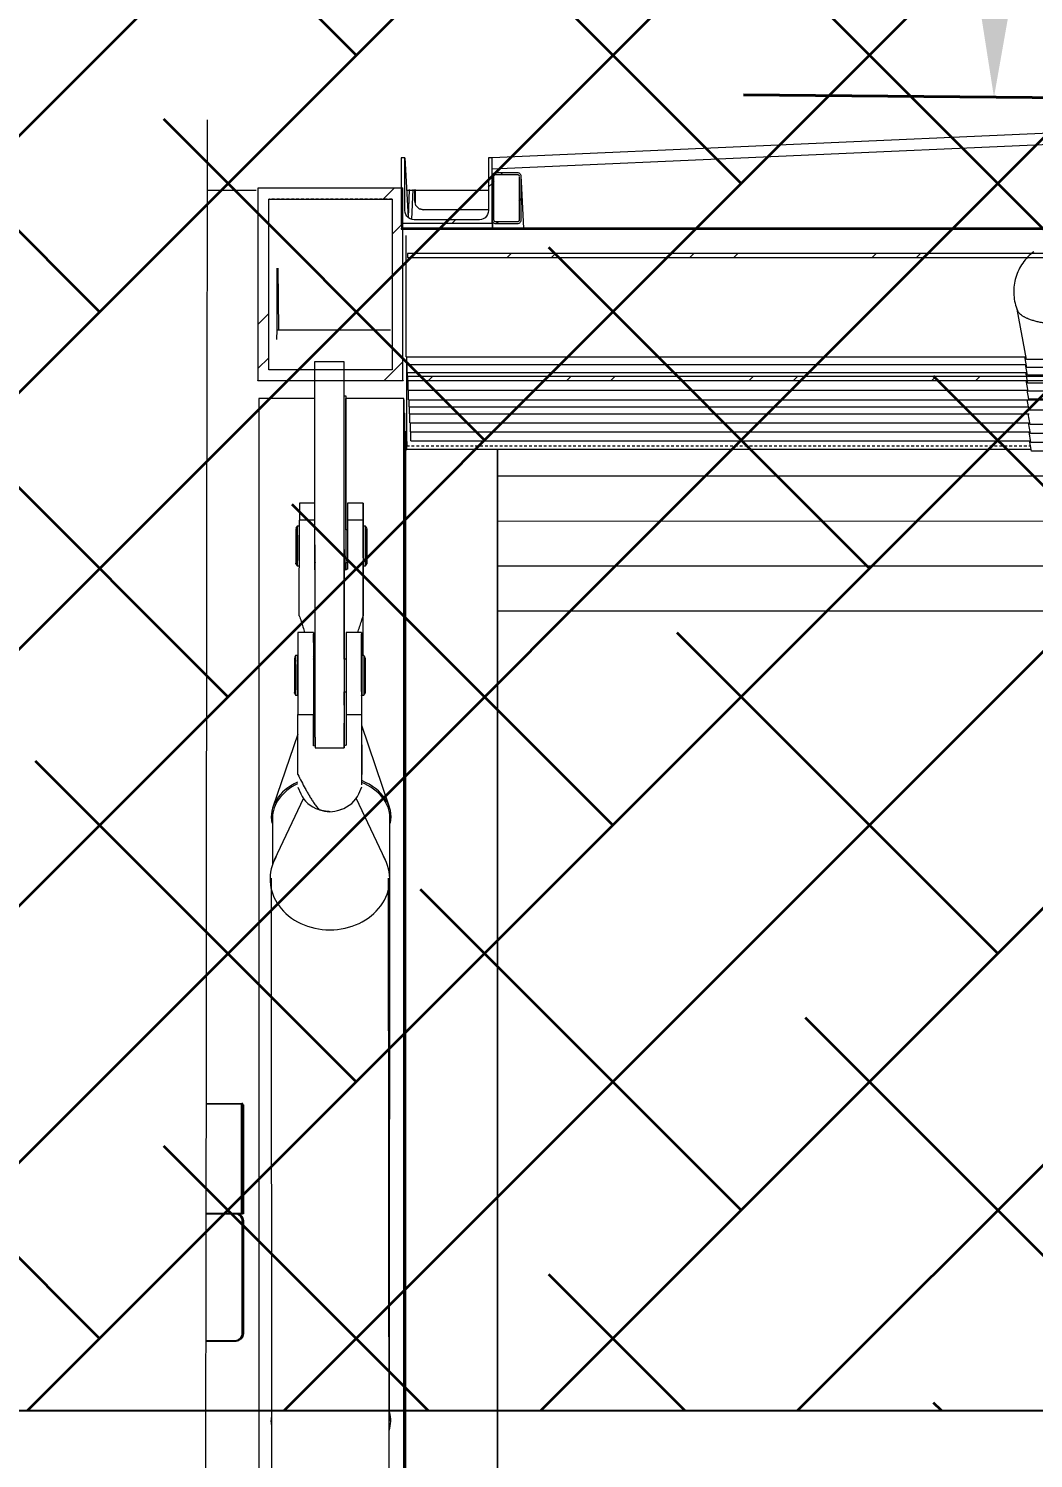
# Model space of a CAD drawing. Header units: millimetres. Extents: x 50357 to 985146, y 723188 to 1803594.
# Drawn here: x 903487 to 906256, y 781730 to 785669 of the extents above; entities that cross this region are included whole.
import ezdxf

# ---------------------------------------------------------------- set-up
doc = ezdxf.new("R2010")
doc.units = ezdxf.units.MM
doc.header["$LTSCALE"] = 3
doc.header["$MEASUREMENT"] = 0
doc.linetypes.add('Member Hidden', pattern=[4.5, 2.5, -2])
doc.layers.get('Defpoints').update_dxf_attribs({"color": 32})
doc.layers.add('-Dim', color=7, linetype='Continuous', lineweight=40)
doc.layers.add('Hatch (CARR)', color=8, linetype='Continuous', lineweight=35)
doc.layers.add('00-TITLEBOX', color=7, linetype='Continuous')
for name, color, linetype, lineweight, true_color in [('A-FLOR', 7, 'Continuous', 5, 0x6e6e6e), ('A-FLOR-PATT', 7, 'Continuous', 13, 0x6e6e6e), ('A-GENM', 7, 'Continuous', 13, 0x6e6e6e), ('ADS280_B', 7, 'Member Hidden', 13, 0x6e6e6e), ('ADS280_H', 7, 'Member Hidden', 13, 0x6e6e6e), ('ADS280_S', 7, 'Continuous', 13, 0x6e6e6e), ('E-ELEC-EQPM', 7, 'Continuous', 13, 0x6e6e6e), ('I-WALL', 7, 'Continuous', 25, 0x6e6e6e), ('S-BEAM', 7, 'Continuous', 13, 0x6e6e6e)]:
    doc.layers.add(name, color=color, linetype=linetype, lineweight=lineweight, true_color=true_color)
doc.styles.get("Standard").update_dxf_attribs({"font": 'arial.ttf'})
doc.dimstyles.get("Standard").update_dxf_attribs({"dimtxt": 0.5, "dimasz": 0.5, "dimexe": 0.18, "dimexo": 0.0625, "dimgap": 0.09, "dimtad": 0, "dimtih": 1, "dimtoh": 1, "dimdec": 3, "dimzin": 0, "dimdsep": 46, "dimtxsty": 'Standard', "dimcen": 0.09, "dimclrd": 256, "dimclre": 256, "dimclrt": 256, "dimadec": 0, "dimazin": 0, "dimtfac": 1, "dimtdec": 3, "dimtofl": 0, "dimtmove": 0, "dimatfit": 3, "dimfxl": 1, "dimtolj": 1, "dimtzin": 0, "dimlwd": -1, "dimlwe": -1, "dimarcsym": 0})
pattern_1 = [(45, (-608130.97, 13871), (-251.4472, 251.4472), []), (45, (-608130.97, 14252), (-251.4472, 251.4472), [])]
pattern_2 = [(45, (970121.66, 771645.6), (-251.4472, 251.4472), []), (45, (970121.66, 772026.6), (-251.4472, 251.4472), [])]

# ---------------------------------------------------------------- blocks, each defined once
blk = doc.blocks.new('*D343')
at = {"layer": '-Dim', "transparency": 16777216}
for p, q in [((905486.3, 788487.1), (906676.7, 788475.4)), ((906171.8, 787980.3), (906168.9, 787688.4)), ((906152.2, 785980.4), (906154.1, 786177.5)), ((905456.8, 785487.2), (906647.2, 785475.5))]:
    blk.add_line(p, q, dxfattribs=at)
for points in [[(906088.5, 787981.1), (906255.1, 787979.5), (906176.7, 788480.3)], [(906068.8, 785981.2), (906235.5, 785979.6), (906147.3, 785480.4)]]:
    blk.add_solid(points, dxfattribs=at)
at = {"layer": 'Defpoints', "color": 0, "transparency": 16777216}
for p in [(905486.2, 788487.1), (906176.7, 788480.3), (905456.8, 785487.2)]:
    blk.add_point(p, dxfattribs=at)
at = {"layer": '-Dim', "transparency": 16777216, "insert": (906161.5, 786932.9), "char_height": 500, "attachment_point": 5}
blk.add_mtext('\\A1;3000', dxfattribs=at)
blk = doc.blocks.new('Built Up Member - S6_BUILT-UP BOX D350xB150xTF11xTW11 THK-3509500-SEC C')
at = {"layer": 'S-BEAM'}
blk.add_line((-673441.1, 26290.3), (-666249, 26290.3), dxfattribs=at)
blk = doc.blocks.new('Built Up Member - S6_BUILT-UP BOX D350xB150xTF11xTW11 THK-3509497-SEC C')
at = {"layer": 'ADS280_H', "linetype": 'Continuous'}
h = blk.add_hatch(dxfattribs=at)
h.set_pattern_fill('FP_1', color=256, style=0, pattern_type=2)
h.set_pattern_definition(pattern_1)
h.paths.add_polyline_path([(-666440.8, 26925.2), (-666264.5, 26925.2), (-666264.5, 26936.2), (-673689.1, 26936.2), (-673689.1, 26925.2), (-667256.3, 26925.2)], flags=0)
h.paths.add_polyline_path([(-666440.8, 27264.2), (-666264.5, 27264.2), (-666264.5, 27275.2), (-673689.1, 27275.2), (-673689.1, 27264.2), (-666542.8, 27264.2)], flags=0)
at = {"layer": 'ADS280_S', "lineweight": 13}
for p, q in [((-666264.5, 27275.2), (-673689.1, 27275.2)), ((-673689.1, 27275.2), (-673689.1, 27264.2)), ((-673689.1, 27264.2), (-666264.5, 27264.2)), ((-666264.5, 26936.2), (-673689.1, 26936.2)), ((-673689.1, 26936.2), (-673689.1, 26925.2)), ((-673689.1, 26925.2), (-666264.5, 26925.2))]:
    blk.add_line(p, q, dxfattribs=at)
blk = doc.blocks.new('Built Up Member - S6_BUILT-UP BOX D350xB150xTF11xTW11 THK-3509501-SEC C')
at = {"layer": 'S-BEAM'}
blk.add_line((-673441.1, 26538.5), (-666249, 26537), dxfattribs=at)
blk = doc.blocks.new('Built Up Member - S6_BUILT-UP BOX D350xB150xTF11xTW11 THK-V7-SEC C')
at = {"layer": 'S-BEAM'}
blk.add_line((-673441.1, 26414.5), (-666249, 26414.5), dxfattribs=at)
blk = doc.blocks.new('Built Up Member - S6_BUILT-UP BOX D350xB150xTF11xTW11 THK-V8-SEC C')
at = {"layer": 'S-BEAM'}
blk.add_line((-673441.1, 26662.7), (-666249, 26662.7), dxfattribs=at)
blk = doc.blocks.new('Built Up Member - S2_BUILT-UP BOX D530xB400xTF30xTW30 THK-4922736-SEC C')
at = {"layer": 'ADS280_H', "linetype": 'Continuous'}
h = blk.add_hatch(dxfattribs=at)
h.set_pattern_fill('FP_1', color=256, style=0, pattern_type=2)
h.set_pattern_definition(pattern_1)
h.paths.add_polyline_path([(-673701.8, 26925.1), (-673701.8, 27455.2), (-674101.8, 27455.2), (-674101.8, 26925.1), (-673780.2, 26925.1)], flags=0)
h.paths.add_polyline_path([(-673731.8, 26955.1), (-674071.8, 26955.1), (-674071.8, 27425.2), (-673731.8, 27425.2), (-673731.8, 27193.7)], flags=0)
at = {"layer": 'ADS280_B'}
for p, q in [((-673701.8, 27455.2), (-673701.7, 27454.7)), ((-674071.8, 27425.2), (-674071.7, 27424.7)), ((-673731.8, 27424.7), (-674071.7, 27424.7)), ((-674101.7, 26924.7), (-674101.8, 26925.1)), ((-673701.7, 26924.7), (-674101.7, 26924.7)), ((-673701.7, 26924.7), (-673701.8, 26925.1))]:
    blk.add_line(p, q, dxfattribs=at)
at = {"layer": 'ADS280_H'}
for p, q in [((-674101.7, 26924.7), (-674101.7, 26925.1)), ((-673701.7, 26925.1), (-673701.7, 26924.7))]:
    blk.add_line(p, q, dxfattribs=at)
at = {"layer": 'ADS280_S', "lineweight": 13}
for p, q in [((-673701.8, 27455.2), (-674101.8, 27455.2)), ((-674101.8, 27455.2), (-674101.8, 26925.1)), ((-673701.8, 26925.1), (-673701.8, 27455.2)), ((-674071.8, 27425.2), (-673731.8, 27425.2)), ((-674071.8, 26955.1), (-674071.8, 27425.2)), ((-673731.8, 27425.2), (-673731.8, 26955.1)), ((-673731.8, 26955.1), (-674071.8, 26955.1)), ((-674101.8, 26925.1), (-673701.8, 26925.1))]:
    blk.add_line(p, q, dxfattribs=at)
blk = doc.blocks.new('Built Up Member - S2_BUILT-UP BOX D530xB400xTF30xTW30 THK-3576171-SEC C')
at = {"layer": 'S-BEAM'}
for p, q in [((-673687, 27373.7), (-673683.9, 27451)), ((-674049.3, 27235), (-674049.3, 27065)), ((-674049.3, 27065), (-674050.4, 27038.4)), ((-674049.3, 27065), (-673736.3, 27065))]:
    blk.add_line(p, q, dxfattribs=at)
blk = doc.blocks.new('Built Up Member - S6_BUILT-UP BOX D350xB150xTF11xTW11 THK-V12-SEC C')
at = {"layer": 'S-BEAM'}
for q in [(-673680, 26784), (-671972.2, 26759.5)]:
    blk.add_line((-673680, 26759.5), q, dxfattribs=at)
blk = doc.blocks.new('Built Up Member - S6_BUILT-UP BOX D350xB150xTF11xTW11 THK-V13-SEC C')
at = {"layer": 'S-BEAM'}
for q in [(-673681.3, 26808.5), (-671973.5, 26784)]:
    blk.add_line((-673681.3, 26784), q, dxfattribs=at)
blk = doc.blocks.new('Built Up Member - S6_BUILT-UP BOX D350xB150xTF11xTW11 THK-V14-SEC C')
at = {"layer": 'S-BEAM'}
for q in [(-673682.7, 26833.1), (-671974.9, 26808.5)]:
    blk.add_line((-673682.7, 26808.5), q, dxfattribs=at)
blk = doc.blocks.new('Built Up Member - S6_BUILT-UP BOX D350xB150xTF11xTW11 THK-V15-SEC C')
at = {"layer": 'S-BEAM'}
for q in [(-673684, 26852.7), (-671976, 26833.1)]:
    blk.add_line((-673684, 26833.1), q, dxfattribs=at)
blk = doc.blocks.new('Built Up Member - S6_BUILT-UP BOX D350xB150xTF11xTW11 THK-V16-SEC C')
at = {"layer": 'S-BEAM'}
for q in [(-673685.1, 26872.4), (-671977.9, 26852.7)]:
    blk.add_line((-673685.1, 26852.7), q, dxfattribs=at)
blk = doc.blocks.new('Built Up Member - S6_BUILT-UP BOX D350xB150xTF11xTW11 THK-V17-SEC C')
at = {"layer": 'S-BEAM'}
for q in [(-673686.2, 26898.8), (-666261.6, 26872.4)]:
    blk.add_line((-673686.2, 26872.4), q, dxfattribs=at)
blk = doc.blocks.new('Built Up Member - S6_BUILT-UP BOX D350xB150xTF11xTW11 THK-V18-SEC C')
at = {"layer": 'S-BEAM'}
for q in [(-673687.6, 26925.2), (-671979.2, 26898.8)]:
    blk.add_line((-673687.6, 26898.8), q, dxfattribs=at)
blk = doc.blocks.new('Built Up Member - S6_BUILT-UP BOX D350xB150xTF11xTW11 THK-V19-SEC C')
at = {"layer": 'S-BEAM'}
for q in [(-673690.3, 26968.9), (-671982.8, 26947)]:
    blk.add_line((-673690.3, 26947), q, dxfattribs=at)
blk = doc.blocks.new('Built Up Member - S6_BUILT-UP BOX D350xB150xTF11xTW11 THK-V20-SEC C')
at = {"layer": 'S-BEAM'}
for q in [(-673692.7, 27324.6), (-671985.2, 26990.7)]:
    blk.add_line((-673692.7, 26990.7), q, dxfattribs=at)
blk = doc.blocks.new('Built Up Member - S6_BUILT-UP BOX D350xB150xTF11xTW11 THK-V21-SEC C')
at = {"layer": 'S-BEAM'}
for q in [(-673691.5, 26990.7), (-671984, 26968.9)]:
    blk.add_line((-673691.5, 26968.9), q, dxfattribs=at)
blk = doc.blocks.new('Built Up Member - S6_BUILT-UP BOX D350xB150xTF11xTW11 THK-V22-SEC C')
at = {"layer": 'S-BEAM'}
for q in [(-673689.1, 26947), (-671981.6, 26925.2)]:
    blk.add_line((-673689.1, 26925.2), q, dxfattribs=at)
blk = doc.blocks.new('Downlight Group - Downlight Group-V23-SEC C')
at = {"layer": 'E-ELEC-EQPM'}
for p, q in [((-671974, 26803.9), (-671979.5, 26833.1)), ((-671769, 26803.9), (-671974, 26803.9))]:
    blk.add_line(p, q, dxfattribs=at)
blk = doc.blocks.new('Downlight Group - Downlight Group-V24-SEC C')
at = {"layer": 'E-ELEC-EQPM'}
for p, q in [((-671977.6, 26874.3), (-671982.2, 26898.8)), ((-671772.6, 26874.3), (-671977.6, 26874.3))]:
    blk.add_line(p, q, dxfattribs=at)
blk = doc.blocks.new('Downlight Group - Downlight Group-V25-SEC C')
at = {"layer": 'E-ELEC-EQPM'}
for p, q in [((-671981.4, 26939.7), (-671986.9, 26968.9)), ((-671776.4, 26939.7), (-671981.4, 26939.7))]:
    blk.add_line(p, q, dxfattribs=at)
blk = doc.blocks.new('Downlight Group - Downlight Group-V26-SEC C')
at = {"layer": 'E-ELEC-EQPM'}
for p, q in [((-671982.6, 26961.5), (-671988.1, 26990.7)), ((-671777.6, 26961.5), (-671982.6, 26961.5))]:
    blk.add_line(p, q, dxfattribs=at)
blk = doc.blocks.new('Downlight Group - Downlight Group-V27-SEC C')
at = {"layer": 'E-ELEC-EQPM'}
for p, q in [((-671983.8, 26983.3), (-672009.8, 27121.6)), ((-671778.8, 26983.3), (-671983.8, 26983.3))]:
    blk.add_line(p, q, dxfattribs=at)
at = {"layer": 'E-ELEC-EQPM', "flags": 128}
blk.add_lwpolyline([(-671963.5, 27280.1), (-671967.8, 27276.7), (-671972, 27273.2), (-671976.1, 27269.5), (-671980, 27265.6), (-671983.7, 27261.6), (-671987.3, 27257.4), (-671990.7, 27253.1), (-671994, 27248.7), (-671997.1, 27244.1), (-671999.9, 27239.4), (-672002.6, 27234.6), (-672005.1, 27229.7), (-672007.4, 27224.7), (-672009.5, 27219.6), (-672011.4, 27214.5), (-672013.1, 27209.2), (-672014.6, 27203.9), (-672015.8, 27198.6), (-672016.9, 27193.2), (-672017.7, 27187.7), (-672018.3, 27182.3), (-672018.7, 27176.8), (-672018.8, 27171.3), (-672018.8, 27165.8), (-672018.5, 27160.3), (-672018, 27154.8), (-672017.3, 27149.4), (-672016.4, 27143.9), (-672015.3, 27138.6), (-672013.9, 27133.2), (-672012.3, 27128), (-672010.6, 27122.8), (-672008.8, 27118.2)], dxfattribs=at)
at = {"layer": 'E-ELEC-EQPM'}
blk.add_open_spline([(-671881.4, 27079.3), (-671886, 27079.3), (-671895, 27079.5), (-671908.1, 27080.2), (-671919, 27081.2), (-671927.4, 27082.3), (-671933.7, 27083.2), (-671939.8, 27084.2), (-671947.6, 27085.7), (-671955.2, 27087.4), (-671962.3, 27089.4), (-671967.4, 27090.9), (-671972.3, 27092.5), (-671976.6, 27094.1), (-671980.5, 27095.7), (-671983.8, 27097.1), (-671987, 27098.7), (-671990, 27100.2), (-671992.8, 27101.9), (-671996.2, 27104.1), (-672001.6, 27108.1), (-672007.2, 27114), (-672009.3, 27119.1), (-672009.8, 27121.6)], degree=3, knots=[-1, -1, -1, -1, -0.930556, -0.861111, -0.791667, -0.756944, -0.722222, -0.6875, -0.652778, -0.583333, -0.548611, -0.513889, -0.479167, -0.444444, -0.416667, -0.388889, -0.361111, -0.333333, -0.305556, -0.277778, -0.222222, -0.111111, 0, 0, 0, 0], dxfattribs=at)
blk = doc.blocks.new('Circular Hollow Sections - A1_CHS Ø 1000x25 THK-5164246-SEC C')
at = {"layer": 'S-BEAM', "flags": 128}
for points in [[(-674241.3, 27643.7), (-674241.7, 27347.2), (-674242.2, 26994)], [(-674242.2, 26994), (-674243, 26415.9), (-674244.2, 25393.4), (-674245.4, 24281.3), (-674245.5, 24210.4)], [(-674245.5, 24210.4), (-674246.6, 23081.6), (-674247.7, 21796), (-674248.1, 21305)]]:
    blk.add_lwpolyline(points, dxfattribs=at)
blk = doc.blocks.new('PFC-Parallel Flange Channels - CHANNEL 624x500x10-4185768-SEC C')
at = {"layer": 'S-BEAM', "linetype": 'Member Hidden'}
blk.add_line((-673691.6, 26745), (-671972.7, 26745), dxfattribs=at)
blk = doc.blocks.new('SIGN PANEL - SIGN PANEL-4495762-SEC C')
at = {"layer": 'S-BEAM'}
for p, q in [((-673693.8, 26735), (-673691.6, 26735)), ((-673441.6, 26735), (-673441.6, 22068.8)), ((-673441.1, 22068.8), (-673441.1, 26735))]:
    blk.add_line(p, q, dxfattribs=at)
blk = doc.blocks.new('L-Angles - L300x150x6-4958760-SEC C')
at = {"layer": 'S-BEAM'}
for p, q in [((-674143.9, 24630), (-674143.9, 24930)), ((-674143.9, 24930), (-674141.4, 24930)), ((-674141.4, 24930), (-674141.4, 24630)), ((-674145.4, 24630), (-674143.9, 24630)), ((-674141.4, 24630), (-674143.9, 24630))]:
    blk.add_line(p, q, dxfattribs=at)
blk.add_ellipse((-674143.9, 24924), major_axis=(0, 6), ratio=1, start_param=0, end_param=0.257154, dxfattribs=at)
blk = doc.blocks.new('Hanger Joint Gird 8330 - Hanger Joint Gird 8330-5168583-SEC C')
at = {"layer": 'A-GENM'}
for p, q in [((-666093.8, 25943.1), (-666094.7, 26978)), ((-666094.7, 26978), (-666014.7, 26978)), ((-666014.7, 26978), (-666013.8, 25943.1)), ((-666013.6, 26158), (-666013.6, 26958.7)), ((-666093.7, 25913), (-666013.7, 25913))]:
    blk.add_line(p, q, dxfattribs=at)
for centre, major_axis, start_param, end_param in [((-666013.7, 26113), (0, 45.8), 6.021386, 7.853982), ((-666013.7, 26113), (0, 45.8), 1.570796, 3.141593), ((-666013.7, 26113), (0, 200), 4.289548, 4.485436), ((-666013.7, 26113), (0, 200), 2.585869, 3.992092), ((-666093.7, 26113), (0, 200), 2.585869, 3.141593)]:
    blk.add_ellipse(centre, major_axis=major_axis, ratio=0.000538, start_param=start_param, end_param=end_param, dxfattribs=at)
blk = doc.blocks.new('Hanger Node Gird 8330 - Hanger Node Gird 8330-V52-SEC C')
at = {"layer": 'A-GENM'}
for p, q in [((-673948.7, 26231), (-673991.7, 26231)), ((-673948.7, 26203.5), (-673948.6, 26158)), ((-673815.7, 26231), (-673858.7, 26231)), ((-673815.5, 25998.1), (-673815.7, 26203.5)), ((-673997.6, 26168), (-674001.1, 26161.9)), ((-673992.6, 26168), (-673997.6, 26168)), ((-673943.9, 26158), (-673948.8, 26158)), ((-673858.8, 26158), (-673863.9, 26158)), ((-673809.8, 26168), (-673814.8, 26168)), ((-673806.3, 26161.9), (-673809.8, 26168)), ((-674001.1, 26064.2), (-673997.6, 26058)), ((-673997.6, 26058), (-673992.6, 26058)), ((-673948.8, 26068), (-673943.9, 26068)), ((-673948.6, 26068.1), (-673948.6, 25919.3)), ((-673863.9, 26068), (-673858.8, 26068)), ((-673814.8, 26058), (-673809.8, 26058)), ((-673809.8, 26058), (-673806.3, 26064.2)), ((-673991.6, 25840.1), (-673991.7, 26005.5)), ((-673991.7, 26005.5), (-673948.7, 26005.5)), ((-673948.6, 25919.3), (-673948.7, 26005.5)), ((-673858.7, 26005.5), (-673815.7, 26005.5)), ((-673858.7, 26005.5), (-673858.6, 25920.5)), ((-673815.7, 26005.5), (-673815.6, 25840.1)), ((-673943.8, 25918.3), (-673948.6, 25919.3)), ((-673858.6, 25920.5), (-673863.6, 25919.3)), ((-673991.5, 25805.4), (-673983.4, 25786.4)), ((-673823.5, 25786.5), (-673815.5, 25805.5)), ((-673975.8, 25774.4), (-674056.4, 25603.6)), ((-673750.1, 25603.8), (-673831, 25774.6)), ((-673936.7, 25744.6), (-673928.2, 25741.5)), ((-673878.6, 25741.6), (-673870.1, 25744.6))]:
    blk.add_line(p, q, dxfattribs=at)
for centre, major_axis, ratio, start_param, end_param in [((-673991.7, 26113), (0, 118), 0.000538, 0, 1.261795), ((-673948.7, 26113), (0, 118), 0.000538, 0, 2.71793), ((-673948.7, 26113), (0, 118), 0.000538, 5.585998, 6.022334), ((-673858.7, 26113), (0, 118), 0.000538, 0, 2.71793), ((-673815.7, 26113), (0, 118), 0.000538, 0, 2.71793), ((-673815.7, 26113), (0, 118), 0.000538, 5.585998, 6.022334), ((-674001.1, 26113), (0, 48.9), 0.000538, 0.112773, 1.010371), ((-673997.6, 26113), (0, 55), 0.000538, 0.000932, 1.010371), ((-673992.6, 26113), (0, 55), 0.000538, 0, 0.838667), ((-673992.6, 26113), (0, 55), 0.000538, 5.498361, 5.556199), ((-673948.7, 26113), (0, 45.7), 0.000538, 6.033711, 6.910409), ((-673815.7, 26113), (0, 45.7), 0.000538, 4.151964, 6.910409), ((-673814.8, 26113), (0, 55), 0.000538, 0, 1.010371), ((-673809.8, 26113), (0, 55), 0.000538, 0, 1.010371), ((-673806.3, 26113), (0, 48.9), 0.000538, 0.112773, 1.010371), ((-674001.1, 26113), (0, 48.9), 0.000538, 1.010371, 3.405487), ((-673997.6, 26113), (0, 55), 0.000538, 1.010371, 3.14066), ((-673992.6, 26113), (0, 55), 0.000538, 0.846642, 1.010371), ((-673992.6, 26113), (0, 55), 0.000538, 1.010371, 3.254366), ((-673992.6, 26113), (0, 55), 0.000538, 4.151964, 5.288711), ((-673991.7, 26113), (0, 118), 0.000538, 1.262372, 2.71793), ((-673814.8, 26113), (0, 55), 0.000538, 1.010371, 3.254366), ((-673809.8, 26113), (0, 55), 0.000538, 1.010371, 3.141593), ((-673806.3, 26113), (0, 48.9), 0.000538, 4.366376, 5.288711), ((-673806.3, 26113), (0, 48.9), 0.000538, 1.010371, 3.405487), ((-673992.6, 26113), (0, 55), 0.000538, 3.901154, 4.151964), ((-673948.7, 26113), (0, 45.7), 0.000538, 2.319368, 3.104766), ((-673815.7, 26113), (0, 45.7), 0.000538, 3.366566, 4.151964), ((-673815.7, 26113), (0, 45.7), 0.000538, 2.319368, 3.104766), ((-673997.6, 26113), (0, 55), 0.000538, 3.141593, 3.254366), ((-673809.8, 26113), (0, 55), 0.000538, 3.142525, 3.254366), ((-673903.4, 25810.8), (85, 0.1), 0.847029, 3.487141, 4.351943), ((-673903.4, 25810.8), (85, 0.1), 0.847029, 5.070809, 5.937637), ((-673903.4, 25790.9), (63.3, 0.1), 0.847029, 4.250522, 4.711376), ((-673903.4, 25790.9), (63.3, 0.1), 0.847029, 4.711376, 5.161421), ((-673903.2, 25551.7), (165, 0.1), 0.847029, 2.683101, 4.711376), ((-673903.2, 25551.7), (165, 0.1), 0.847029, 4.711376, 6.744904)]:
    blk.add_ellipse(centre, major_axis=major_axis, ratio=ratio, start_param=start_param, end_param=end_param, dxfattribs=at)
for points, knots in [([(-673815.5, 25811.4), (-673815.5, 25811.4), (-673815.5, 25812.2), (-673815.5, 25813.8), (-673815.5, 25816.6), (-673815.5, 25819.5), (-673815.5, 25822.7), (-673815.5, 25826), (-673815.5, 25828.7), (-673815.5, 25830.9), (-673815.5, 25832.5), (-673815.5, 25834.1), (-673815.5, 25836.3), (-673815.5, 25840.2), (-673815.5, 25844.9), (-673815.5, 25849.6), (-673815.5, 25853.2), (-673815.5, 25856.1), (-673815.5, 25858.3), (-673815.5, 25860), (-673815.5, 25861.6), (-673815.5, 25863.8), (-673815.5, 25867.5), (-673815.5, 25872.8), (-673815.5, 25877.9), (-673815.5, 25882), (-673815.5, 25885.1), (-673815.5, 25888.1), (-673815.5, 25892.1), (-673815.5, 25897.1), (-673815.5, 25903), (-673815.5, 25910.8), (-673815.5, 25920.4), (-673815.5, 25935.6), (-673815.5, 25954.3), (-673815.5, 25976.4), (-673815.5, 25990.9), (-673815.5, 25998.1)], [0.4744704, 0.4744704, 0.4744704, 0.4744704, 0.475, 0.4833333, 0.4916667, 0.5, 0.5083333, 0.5166667, 0.525, 0.5291667, 0.5333333, 0.5375, 0.5416667, 0.55, 0.5666667, 0.575, 0.5833333, 0.5916667, 0.5958333, 0.6, 0.6041667, 0.6083333, 0.6166667, 0.6333333, 0.65, 0.6583333, 0.6666667, 0.675, 0.6833333, 0.7, 0.7166667, 0.7333333, 0.7666667, 0.8, 0.8666667, 0.9333333, 1, 1, 1, 1]), ([(-673991.6, 25840.1), (-673988.3, 25833.6), (-673981.6, 25820.5), (-673973, 25804.3), (-673965.8, 25791.3), (-673960.1, 25781.7), (-673954.3, 25772), (-673948, 25762.4), (-673941, 25752.9), (-673936, 25746.6), (-673933.4, 25743.5)], [0, 0, 0, 0, 0.2, 0.4, 0.5, 0.6, 0.7, 0.8, 0.9, 1, 1, 1, 1]), ([(-673933.4, 25743.5), (-673930.4, 25742.5), (-673926.5, 25741.4), (-673921.6, 25740.3), (-673918.3, 25739.7), (-673914.1, 25739), (-673908.9, 25738.6), (-673905.3, 25738.4), (-673903.5, 25738.4)], [0, 0, 0, 0, 0.333333, 0.416667, 0.5, 0.666667, 0.833333, 1, 1, 1, 1])]:
    blk.add_open_spline(points, degree=3, knots=knots, dxfattribs=at)
blk = doc.blocks.new('Hanger Node Gird 8330 - Hanger Node Gird 8330-V50-SEC C')
at = {"layer": 'A-GENM'}
for start_param, end_param in [(6.207299, 6.369636), (2.913351, 3.349972)]:
    blk.add_ellipse((-666050.5, 24059.2), major_axis=(-165, 0.1), ratio=0.707106, start_param=start_param, end_param=end_param, dxfattribs=at)
blk = doc.blocks.new('Hanger Joint Gird 7347 Upper - Hanger Joint Gird 7347 Upper-5195005-SEC C')
at = {"layer": 'A-GENM'}
for p, q in [((-666013.6, 26882.9), (-666009.4, 26882.9)), ((-666009, 26514.3), (-666009, 26875.8)), ((-666009, 26404), (-666009, 26424.3))]:
    blk.add_line(p, q, dxfattribs=at)
for centre, major_axis, start_param, end_param in [((-666009, 26882.9), (0, 720), 1.570796, 2.300537), ((-666009.2, 26469.3), (0, 45.8), 0, 1.570796), ((-666009.2, 26469.3), (0, 45.7), 1.570796, 3.141593)]:
    blk.add_ellipse(centre, major_axis=major_axis, ratio=0.000538, start_param=start_param, end_param=end_param, dxfattribs=at)
blk = doc.blocks.new('Hanger Node Gird 8330 - Hanger Node Gird 8330-V51-SEC C')
at = {"layer": 'A-GENM'}
for p, q in [((-666094.3, 26587.3), (-666137.2, 26587.3)), ((-665961.2, 26587.3), (-666004.2, 26587.3)), ((-666143.1, 26524.3), (-666146.6, 26518.2)), ((-666138.1, 26524.3), (-666143.1, 26524.3)), ((-666137.4, 26277.3), (-666137.3, 26540.6)), ((-666094.3, 26540.6), (-666137.3, 26540.6)), ((-666094.3, 26403.4), (-666094.3, 26536.3)), ((-666004.3, 26514.3), (-666009.4, 26514.3)), ((-666004.3, 26540.6), (-666004.3, 26405.4)), ((-665961.3, 26540.6), (-666004.3, 26540.6)), ((-665961.3, 26540.6), (-665961.4, 26277.3)), ((-665955.4, 26524.3), (-665960.4, 26524.3)), ((-665951.8, 26518.2), (-665955.4, 26524.3)), ((-666146.6, 26420.5), (-666143.1, 26414.3)), ((-666143.1, 26414.3), (-666138.1, 26414.3)), ((-666004.3, 26405.4), (-666013.5, 26402.1)), ((-666009.3, 26424.3), (-666004.3, 26424.3)), ((-665960.4, 26414.3), (-665955.4, 26414.3)), ((-665955.4, 26414.3), (-665951.8, 26420.5)), ((-665961.3, 26167.7), (-665961.2, 26375.3)), ((-665965.8, 26056.7), (-665964.8, 26059.7)), ((-665889.2, 25749.8), (-665965.5, 25975.2)), ((-666141.7, 25951.1), (-666210.1, 25749.9))]:
    blk.add_line(p, q, dxfattribs=at)
for centre, major_axis, ratio, start_param, end_param in [((-666137.2, 26469.3), (0, 118), 0.000538, 6.229598, 7.205346), ((-666004.2, 26469.3), (0, 118), 0.000538, 6.229598, 7.205346), ((-665961.2, 26469.3), (0, 118), 0.000538, 6.229598, 7.205346), ((-665961.2, 26469.3), (0, 118), 0.000538, 5.056689, 6.134166), ((-666146.6, 26469.3), (0, 48.9), 0.000538, 0.1122, 2.356194), ((-666143.1, 26469.3), (0, 55), 0.000538, 0.000932, 2.356194), ((-666138.1, 26469.3), (0, 55), 0.000538, 0, 2.356194), ((-665961.2, 26469.3), (0, 45.7), 0.000538, 5.497787, 7.068583), ((-665960.4, 26469.3), (0, 55), 0.000538, 0, 2.356194), ((-665955.4, 26469.3), (0, 55), 0.000538, 0, 2.356194), ((-665951.8, 26469.3), (0, 48.9), 0.000538, 0.1122, 2.356194), ((-666138.1, 26469.3), (0, 55), 0.000538, 3.901707, 5.289275), ((-666094.2, 26469.3), (0, 45.7), 0.000538, 1.507819, 2.356194), ((-665961.2, 26469.3), (0, 45.7), 0.000538, 3.926991, 5.497787), ((-665961.2, 26469.3), (0, 45.7), 0.000538, 1.047198, 2.356194), ((-665951.8, 26469.3), (0, 48.9), 0.000538, 4.366943, 5.040585), ((-666146.6, 26469.3), (0, 48.9), 0.000538, 2.356194, 3.405935), ((-666143.1, 26469.3), (0, 55), 0.000538, 2.356194, 3.14066), ((-666138.1, 26469.3), (0, 55), 0.000538, 2.356194, 3.253792), ((-666094.2, 26469.3), (0, 45.7), 0.000538, 2.356194, 3.141593), ((-665961.2, 26469.3), (0, 45.7), 0.000538, 2.356194, 3.403392), ((-665960.4, 26469.3), (0, 55), 0.000538, 2.356194, 3.253792), ((-665955.4, 26469.3), (0, 55), 0.000538, 2.356194, 3.141593), ((-665951.8, 26469.3), (0, 48.9), 0.000538, 2.356194, 3.405935), ((-666143.1, 26469.3), (0, 55), 0.000538, 3.141593, 3.253792), ((-666094.2, 26469.3), (0, 118), 0.000538, 4.115134, 4.201577), ((-665961.2, 26469.3), (0, 118), 0.000538, 3.790228, 4.36764), ((-665955.4, 26469.3), (0, 55), 0.000538, 3.142525, 3.253792), ((-666049.4, 26067.3), (-85, 0), 0.707107, 2.972481, 3.27695), ((-666049.6, 25722.6), (-165, 0.1), 0.707107, 5.308334, 6.425222), ((-666049.6, 25722.6), (-165, 0.1), 0.707107, 2.999575, 4.176919)]:
    blk.add_ellipse(centre, major_axis=major_axis, ratio=ratio, start_param=start_param, end_param=end_param, dxfattribs=at)
for points, knots in [([(-666137.4, 26277.3), (-666134.1, 26267), (-666129.2, 26251.5), (-666124.1, 26236), (-666122.4, 26231)], [0, 0, 0, 0, 0.2, 0.2986143, 0.2986143, 0.2986143, 0.2986143]), ([(-665976.5, 26231), (-665974.8, 26236), (-665969.6, 26251.5), (-665964.7, 26267), (-665961.4, 26277.3)], [0.7013857, 0.7013857, 0.7013857, 0.7013857, 0.8, 1, 1, 1, 1])]:
    blk.add_open_spline(points, degree=3, knots=knots, dxfattribs=at)
blk.add_open_spline([(-666099, 26166), (-666097.9, 26163.4), (-666096.8, 26160.7), (-666095.7, 26158)], degree=3, dxfattribs=at)

msp = doc.modelspace()

# ---------------------------------------------------------------- hatches: boundary and pattern name
at = {"layer": 'A-FLOR-PATT'}
h = msp.add_hatch(dxfattribs=at)
h.set_pattern_fill('FP_1', color=256, style=0, pattern_type=2)
h.set_pattern_definition(pattern_2)
h.paths.add_polyline_path([(911964.4875, 785116.521), (911964.4875, 785119.521), (909704.2865, 785119.5332), (909704.2865, 785116.5332), (911913.754, 785116.5212)], flags=0)
h.paths.add_polyline_path([(906774.2938, 785116.5488), (906774.2938, 785119.5488), (904514.2934, 785119.5609), (904514.2934, 785116.5609), (906765.9634, 785116.5488)], flags=0)
at = {"layer": 'Hatch (CARR)'}
h = msp.add_hatch(dxfattribs=at)
h.set_pattern_fill('ANSI38', color=256, scale=4000)
h.paths.add_polyline_path([(919608.1395, 781862.2766), (919608.1395, 788480.2785), (896892.0362, 788480.2785), (896892.0362, 781862.2766)])
at = {"layer": 'S-BEAM'}
h = msp.add_hatch(dxfattribs=at)
h.set_pattern_fill('FP_1', color=256, style=0, pattern_type=2)
h.set_pattern_definition(pattern_2)
h.paths.add_polyline_path([(904764.3073, 785132.8713), (904764.3073, 785312.8804), (904754.3073, 785312.8805), (904753.6805, 785162.3099), (904751.8315, 785157.0255), (904748.8531, 785152.2852), (904744.8945, 785148.3264), (904740.1544, 785145.3479), (904734.8703, 785143.4988), (904729.3073, 785142.872), (904543.7443, 785143.4999), (904538.4602, 785145.349), (904533.72, 785148.3276), (904529.7615, 785152.2864), (904526.3287, 785158.3254), (904524.9341, 785162.3111), (904524.3073, 785167.8744), (904524.3073, 785312.8817), (904514.3073, 785312.8818), (904514.3073, 785132.8727), (904676.2661, 785132.8718)], flags=0)
h = msp.add_hatch(dxfattribs=at)
h.set_pattern_fill('FP_1', color=256, style=0, pattern_type=2)
h.set_pattern_definition(pattern_2)
h.paths.add_polyline_path([(904834.3094, 785132.2407), (904838.6482, 785133.231), (904842.1277, 785136.0059), (904844.0586, 785140.0158), (904844.3094, 785142.2411), (904843.3191, 785266.5859), (904840.5443, 785270.0656), (904836.5346, 785271.9967), (904834.3094, 785272.2474), (904769.9705, 785271.2574), (904766.491, 785268.4825), (904764.5601, 785264.4726), (904764.3094, 785253.3114), (904765.2997, 785137.9025), (904768.0745, 785134.4228), (904772.0841, 785132.4917), (904778.2026, 785132.2409), (904829.1708, 785132.2407)], flags=0)
h.paths.add_polyline_path([(904834.3094, 785137.2409), (904771.1919, 785138.3321), (904769.4347, 785141.1288), (904769.3094, 785142.2415), (904770.4002, 785265.3648), (904773.1968, 785267.1221), (904778.2026, 785267.2475), (904837.4268, 785266.1562), (904839.184, 785263.3595), (904839.3094, 785253.3114), (904838.2185, 785139.1235), (904835.422, 785137.3663)], flags=0)

# ---------------------------------------------------------------- linework, layer by layer
at = {"layer": '00-TITLEBOX'}
msp.add_lwpolyline([(919608.1395, 781862.2766), (919608.1395, 788480.2785), (896892.0362, 788480.2785), (896892.0362, 781862.2766)], close=True, dxfattribs=at)
at = {"layer": 'A-FLOR'}
for p, q in [((906739.2935, 785400.6334), (904764.2934, 785313.1437)), ((904764.2934, 785283.1437), (906739.2935, 785370.6334)), ((904514.2934, 785119.5609), (904514.2934, 785116.5609)), ((906774.1503, 785119.5488), (904514.2934, 785119.5609)), ((904514.2934, 785116.5609), (906774.2926, 785116.5488))]:
    msp.add_line(p, q, dxfattribs=at)
at = {"layer": 'I-WALL'}
for p, q in [((904075.2051, 782707.5656), (903975.9177, 782706.5807)), ((904077.6635, 782707.5656), (904075.2051, 782707.5412)), ((904075.2051, 782404.6127), (904075.2051, 782707.5656)), ((904077.6635, 782704.6127), (904077.6635, 782707.5656)), ((904075.2051, 782404.6127), (903975.5956, 782404.6127)), ((904076.7051, 782074.6219), (904076.6846, 782384.6131)), ((904079.1597, 782074.6223), (904079.1597, 782384.6127)), ((903975.2324, 782054.6127), (904056.7026, 782054.6127)), ((904056.7105, 782054.6127), (904059.1501, 782054.6127))]:
    msp.add_line(p, q, dxfattribs=at)
for centre, major_axis, start_param, end_param in [((904056.685, 782384.6131), (0, 19.9996), 4.71238898, 6.283185307), ((904059.1349, 782384.6127), (0, 20), 4.71238898, 6.283185307), ((904056.6972, 782074.6206), (0, 20.0079), 3.141592654, 4.7124543), ((904059.1501, 782074.6223), (0, 20.0096), 3.141592654, 4.71238898)]:
    msp.add_ellipse(centre, major_axis=major_axis, ratio=0.999999855, start_param=start_param, end_param=end_param, dxfattribs=at)
at = {"layer": 'S-BEAM'}
for p, q in [((904524.3073, 785312.8817), (904514.3073, 785312.8818)), ((904514.3073, 785312.8818), (904514.3073, 785132.8727)), ((904524.3073, 785167.8744), (904524.3073, 785312.8817)), ((904524.3073, 785312.8817), (904533.084, 785148.9637)), ((904764.3073, 785312.8804), (904754.3073, 785312.8805)), ((904754.3073, 785312.8805), (904754.3073, 785167.8732)), ((904764.3073, 785132.8713), (904764.3073, 785312.8804)), ((904764.3094, 785262.2473), (904764.3094, 785142.2415)), ((904769.3094, 785142.2415), (904769.3094, 785262.2473)), ((904834.3094, 785272.2474), (904774.3094, 785272.2477)), ((904774.3094, 785267.2475), (904834.3094, 785267.2472)), ((904839.3094, 785262.2469), (904839.3094, 785142.2411)), ((904845.1591, 785246.8746), (904844.2946, 785262.7893)), ((904844.3094, 785142.2411), (904844.3094, 785262.2469)), ((903979.026, 785224.1261), (904114.3072, 785224.1261)), ((904529.2635, 785224.1261), (904754.3073, 785224.1261)), ((904533.6514, 785148.2729), (904536.7393, 785225.6191)), ((904543.4567, 785143.3961), (904546.7393, 785225.6191)), ((904551.2927, 785194.6578), (904551.293, 785225.6191)), ((904552.3953, 785225.6191), (904552.7456, 785189.3209)), ((904852.0747, 785119.5591), (904845.1591, 785246.8746)), ((904729.3073, 785142.872), (904549.3073, 785142.873)), ((904754.4297, 785169.6484), (904576.2924, 785169.6484)), ((904764.3241, 785141.6991), (904765.1885, 785125.7844)), ((904834.3094, 785137.2409), (904774.3094, 785137.2412)), ((904514.3073, 785132.8727), (904764.3073, 785132.8713)), ((904514.3073, 785132.8727), (904515.02, 785119.5609)), ((904764.3073, 785132.8713), (904765.0201, 785119.5595)), ((904765.1885, 785125.7844), (904765.5267, 785119.5595)), ((904774.3094, 785132.241), (904834.3094, 785132.2407)), ((904171.2918, 785009.6018), (904171.2931, 784839.0677)), ((904174.1901, 785009.6018), (904175.8303, 784839.6347)), ((904529.0047, 784509.6127), (904529.0047, 784765.2884)), ((904276.0595, 784650.4505), (904121.5819, 784650.4505)), ((904121.5819, 784650.4505), (904121.5819, 778149.6127)), ((904521.5819, 784650.4505), (904361.1939, 784650.4505)), ((904521.9587, 784643.5867), (904521.5819, 784650.4505)), ((904521.5819, 777299.6561), (904521.5819, 784650.4505)), ((904521.9587, 778499.3355), (904521.9587, 784643.5867)), ((904521.9577, 784609.9233), (904523.8067, 784609.9233)), ((904523.7429, 778499.3355), (904523.7429, 784609.9233)), ((904524.1197, 784604.2221), (904523.8067, 784609.9233)), ((904524.1197, 778499.3355), (904524.1197, 784604.2221)), ((904524.1197, 784559.7397), (904526.5617, 784559.7397)), ((904526.4344, 779843.4127), (904526.4344, 784559.7397)), ((904526.8112, 784555.1951), (904526.5617, 784559.7397)), ((904526.8112, 779843.4127), (904526.8112, 784555.1951)), ((904526.8112, 784509.6695), (904529.1259, 784509.6695)), ((906249.8021, 784509.6127), (904529.0047, 784509.6127)), ((904159.0548, 783495.0172), (904158.9844, 783364.3789)), ((904482.0585, 781832.7841), (904482.9548, 783494.8425)), ((904155.4875, 783328.8324), (904158.7996, 779430.1856)), ((904482.6995, 779430.4608), (904479.3874, 783329.1075)), ((904059.1597, 782404.6127), (904056.7105, 782404.6127)), ((904079.1597, 782384.6127), (904079.1597, 782074.6127)), ((904056.7105, 782054.6127), (904059.1597, 782054.6127))]:
    msp.add_line(p, q, dxfattribs=at)
at = {"layer": 'S-BEAM', "flags": 128}
for points in [[(904774.3094, 785272.2477), (904772.0841, 785271.997), (904769.9705, 785271.2574), (904768.0745, 785270.066), (904766.491, 785268.4825), (904765.2997, 785266.5863), (904764.5601, 785264.4726), (904764.3094, 785262.2473)], [(904769.3094, 785262.2473), (904769.4347, 785263.3599), (904769.8045, 785264.4168), (904770.4002, 785265.3648), (904771.1919, 785266.1566), (904772.1399, 785266.7523), (904773.1968, 785267.1221), (904774.3094, 785267.2475)], [(904844.3094, 785262.2469), (904844.0586, 785264.4722), (904843.3191, 785266.5859), (904842.1277, 785268.4821), (904840.5443, 785270.0656), (904838.6482, 785271.257), (904836.5346, 785271.9967), (904834.3094, 785272.2474)], [(904834.3094, 785267.2472), (904835.422, 785267.1218), (904836.4788, 785266.752), (904837.4268, 785266.1562), (904838.2185, 785265.3645), (904838.8142, 785264.4164), (904839.184, 785263.3595)], [(904576.2924, 785169.6484), (904563.7924, 785172.999), (904554.6419, 785182.1531), (904551.2927, 785194.6578)], [(904554.6419, 785182.1531), (904563.7924, 785172.999), (904576.2924, 785169.6484)], [(904549.3073, 785142.873), (904543.7443, 785143.4999), (904538.4602, 785145.349), (904533.72, 785148.3276), (904529.7615, 785152.2864), (904526.783, 785157.0268), (904524.9341, 785162.3111), (904524.3073, 785167.8744)], [(904754.3073, 785167.8732), (904753.6805, 785162.3099), (904751.8315, 785157.0255), (904748.8531, 785152.2852), (904744.8945, 785148.3264), (904740.1544, 785145.3479), (904734.8703, 785143.4988), (904729.3073, 785142.872)], [(904764.3094, 785142.2415), (904764.5601, 785140.0162), (904765.2997, 785137.9025), (904766.491, 785136.0063), (904768.0745, 785134.4228), (904769.7831, 785133.3241)], [(904774.3094, 785137.2412), (904773.1968, 785137.3666), (904772.1399, 785137.7364), (904771.1919, 785138.3321), (904770.4002, 785139.1239), (904769.8045, 785140.072), (904769.4347, 785141.1288), (904769.3094, 785142.2415)], [(904834.3094, 785132.2407), (904836.5346, 785132.4914), (904838.6482, 785133.231), (904840.5443, 785134.4224), (904842.1277, 785136.0059), (904843.3191, 785137.902), (904844.0586, 785140.0158), (904844.3094, 785142.2411)], [(904839.3094, 785142.2411), (904839.184, 785141.1285), (904838.8142, 785140.0716), (904838.2185, 785139.1235), (904837.4268, 785138.3318), (904836.4788, 785137.7361), (904835.422, 785137.3663), (904834.3094, 785137.2409)], [(904769.9705, 785133.2314), (904772.0841, 785132.4917), (904774.3094, 785132.241)]]:
    msp.add_lwpolyline(points, dxfattribs=at)
at = {"layer": 'S-BEAM'}
for centre, major_axis, ratio, start_param, end_param in [((904529.0236, 784544.6127), (0, 25), 0.000538294, 2.094395104, 3.141592654), ((904321.0048, 783494.9298), (-161.95, 0.0873), 0.707748294, 5.32150196, 6.283947262), ((904321.0048, 783494.9298), (-161.95, 0.0873), 0.707748294, 3.142354608, 4.165684755), ((904056.7105, 782074.6127), (0, 20), 0.999999855, 3.847171048, 4.188790205), ((904056.7105, 782074.6127), (0, 20), 0.999999855, 4.30262422, 4.71238898), ((904056.7105, 782074.6127), (0, 20), 0.999999855, 3.403392041, 3.665191429), ((904056.7105, 782074.6127), (0, 20), 0.999999855, 3.665191429, 3.79003306)]:
    msp.add_ellipse(centre, major_axis=major_axis, ratio=ratio, start_param=start_param, end_param=end_param, dxfattribs=at)

# ---------------------------------------------------------------- block references
at = {"layer": 'A-GENM'}
for name, p in [('Hanger Joint Gird 8330 - Hanger Joint Gird 8330-5168583-SEC C', (1570370.6285, 757774.6127)), ('Hanger Joint Gird 7347 Upper - Hanger Joint Gird 7347 Upper-5195005-SEC C', (1570370.6285, 757774.6127)), ('Hanger Node Gird 8330 - Hanger Node Gird 8330-V51-SEC C', (1570370.6285, 757774.6127)), ('Hanger Node Gird 8330 - Hanger Node Gird 8330-V52-SEC C', (1578220.6286, 757774.6127)), ('Hanger Node Gird 8330 - Hanger Node Gird 8330-V50-SEC C', (1570370.6285, 757774.6127))]:
    msp.add_blockref(name, p, dxfattribs=at)
at = {"layer": 'E-ELEC-EQPM'}
for name, p in [('Downlight Group - Downlight Group-V27-SEC C', (1578220.6286, 757774.6127)), ('Downlight Group - Downlight Group-V26-SEC C', (1578220.6286, 757774.6127)), ('Downlight Group - Downlight Group-V25-SEC C', (1578220.6286, 757774.6127)), ('Downlight Group - Downlight Group-V23-SEC C', (1578214.371, 757888.6005)), ('Downlight Group - Downlight Group-V23-SEC C', (1578215.5687, 757866.7834)), ('Downlight Group - Downlight Group-V24-SEC C', (1578220.6286, 757774.6127)), ('Downlight Group - Downlight Group-V23-SEC C', (1578218.4676, 757813.9774)), ('Downlight Group - Downlight Group-V23-SEC C', (1578220.6286, 757774.6127)), ('Downlight Group - Downlight Group-V23-SEC C', (1578221.9744, 757750.0992)), ('Downlight Group - Downlight Group-V23-SEC C', (1578223.3201, 757725.5857)), ('Downlight Group - Downlight Group-V23-SEC C', (1578224.6659, 757701.0722))]:
    msp.add_blockref(name, p, dxfattribs=at)
at = {"layer": 'S-BEAM'}
for name in ['Circular Hollow Sections - A1_CHS Ø 1000x25 THK-5164246-SEC C', 'Built Up Member - S2_BUILT-UP BOX D530xB400xTF30xTW30 THK-4922736-SEC C', 'Built Up Member - S2_BUILT-UP BOX D530xB400xTF30xTW30 THK-3576171-SEC C', 'Built Up Member - S6_BUILT-UP BOX D350xB150xTF11xTW11 THK-V20-SEC C', 'Built Up Member - S6_BUILT-UP BOX D350xB150xTF11xTW11 THK-V21-SEC C', 'Built Up Member - S6_BUILT-UP BOX D350xB150xTF11xTW11 THK-V19-SEC C', 'Built Up Member - S6_BUILT-UP BOX D350xB150xTF11xTW11 THK-V22-SEC C', 'Built Up Member - S6_BUILT-UP BOX D350xB150xTF11xTW11 THK-3509497-SEC C', 'Built Up Member - S6_BUILT-UP BOX D350xB150xTF11xTW11 THK-V18-SEC C', 'Built Up Member - S6_BUILT-UP BOX D350xB150xTF11xTW11 THK-V17-SEC C', 'Built Up Member - S6_BUILT-UP BOX D350xB150xTF11xTW11 THK-V16-SEC C', 'Built Up Member - S6_BUILT-UP BOX D350xB150xTF11xTW11 THK-V15-SEC C', 'Built Up Member - S6_BUILT-UP BOX D350xB150xTF11xTW11 THK-V14-SEC C', 'Built Up Member - S6_BUILT-UP BOX D350xB150xTF11xTW11 THK-V13-SEC C', 'Built Up Member - S6_BUILT-UP BOX D350xB150xTF11xTW11 THK-V12-SEC C', 'SIGN PANEL - SIGN PANEL-4495762-SEC C', 'Built Up Member - S6_BUILT-UP BOX D350xB150xTF11xTW11 THK-V8-SEC C', 'Built Up Member - S6_BUILT-UP BOX D350xB150xTF11xTW11 THK-3509501-SEC C', 'Built Up Member - S6_BUILT-UP BOX D350xB150xTF11xTW11 THK-V7-SEC C', 'Built Up Member - S6_BUILT-UP BOX D350xB150xTF11xTW11 THK-3509500-SEC C', 'L-Angles - L300x150x6-4958760-SEC C']:
    msp.add_blockref(name, (1578220.6286, 757774.6127), dxfattribs=at)
at = {"layer": 'S-BEAM', "linetype": 'Member Hidden'}
msp.add_blockref('PFC-Parallel Flange Channels - CHANNEL 624x500x10-4185768-SEC C', (1578220.6286, 757774.6127), dxfattribs=at)

# ---------------------------------------------------------------- dimensions: what is measured, and where the dimension line sits
at = {"layer": '-Dim'}
dim = msp.add_linear_dim(base=(906176.7062, 788480.2785), p1=(905456.7833, 785487.201), p2=(905486.2319, 788487.0567), angle=89.4375643, dimstyle='Standard', override={"dimtxt": 500, "dimasz": 500, "dimexe": 500, "dimgap": 500, "dimtad": 1, "dimtoh": 0, "dimdec": 0}, dxfattribs=at)
dim.commit()
dim.dimension.update_dxf_attribs({"geometry": '*D343', "text_midpoint": (906161.5162, 786932.9132), "dimtype": 161})

doc.saveas('drawing.dxf')
